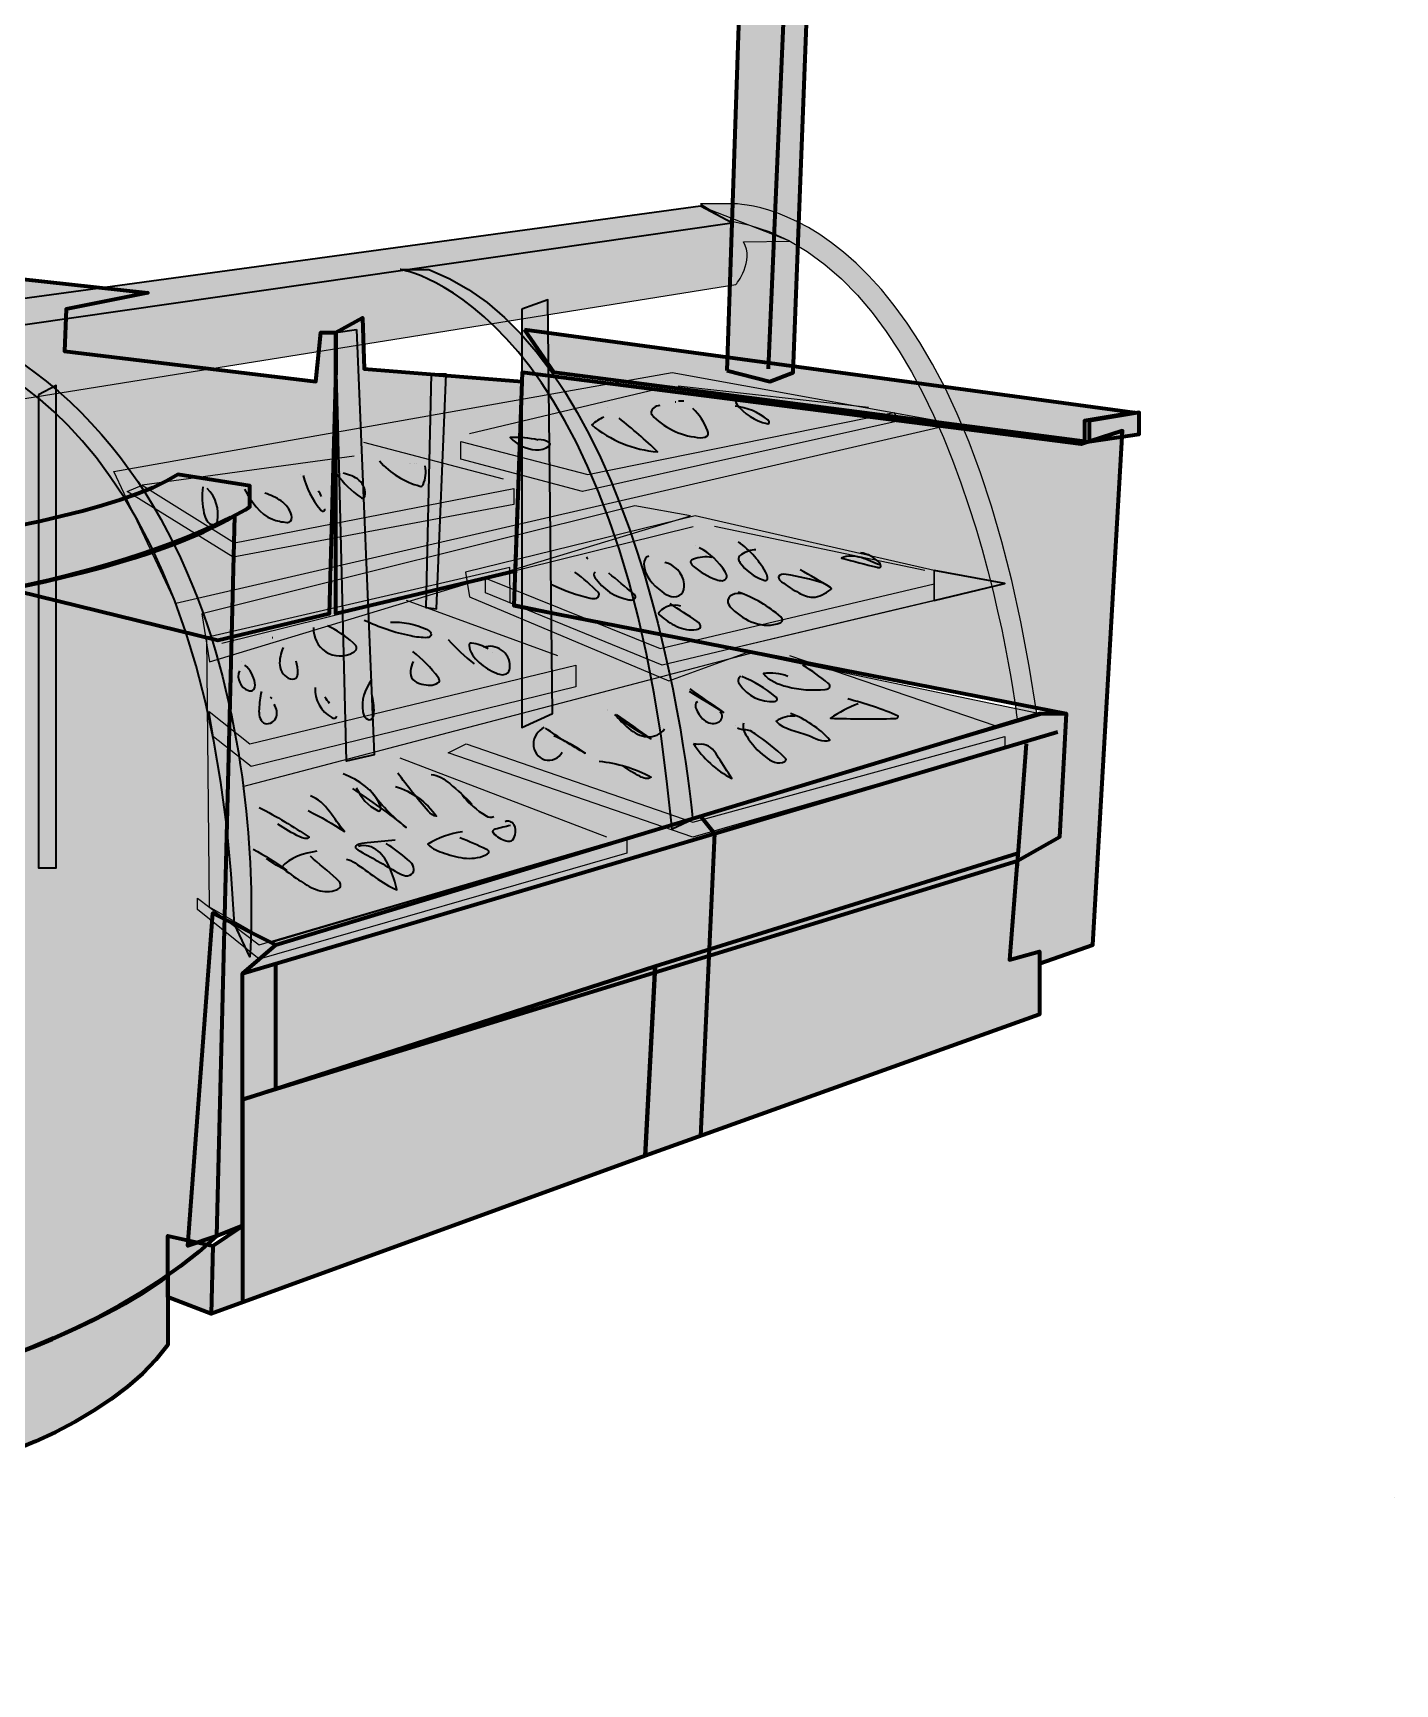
# Model space of a CAD drawing. Header units: millimetres. Extents: x 31 to 302, y -210 to -12.
# Drawn here: x 197.6 to 301.5, y -210 to -83.9 of the extents above; entities that cross this region are included whole.
import ezdxf

# ---------------------------------------------------------------- set-up
doc = ezdxf.new("R2010")
doc.units = ezdxf.units.MM
doc.header["$MEASUREMENT"] = 0
for name, color, linetype in [('Donuts', 7, 'Continuous'), ('Door', 7, 'Continuous'), ('Last Bracket', 7, 'Continuous'), ('Lastr layer', 7, 'Continuous'), ('Layer 2', 7, 'Continuous'), ('Layer 34', 7, 'Continuous'), ('Stand', 7, 'Continuous'), ('Stand 2', 7, 'Continuous'), ('Table', 7, 'Continuous'), ('Wall', 7, 'Continuous')]:
    doc.layers.add(name, color=color, linetype=linetype)

# ---------------------------------------------------------------- blocks, each defined once
blk = doc.blocks.new('block 3')
at = {"layer": 'Donuts', "true_color": 0x8a5d3b}
h = blk.add_hatch(color=37, dxfattribs=at)
h.dxf.hatch_style = 2
h.paths.add_polyline_path([(266.37, -127.25), (271.75, -125.95), (266.37, -124.96)])
at = {"layer": 'Donuts', "color": 59, "lineweight": 35, "true_color": 0x594a41}
blk.add_lwpolyline([(266.37, -127.25), (271.75, -125.95), (266.37, -124.96)], dxfattribs=at)
blk = doc.blocks.new('block 4')
at = {"layer": 'Donuts', "true_color": 0x8a5d3b}
h = blk.add_hatch(color=37, dxfattribs=at)
h.dxf.hatch_style = 2
h.paths.add_polyline_path([(234.88, -105), (234.88, -136.95), (237.22, -135.89), (236.87, -104.29)])
h = blk.add_hatch(color=37, dxfattribs=at)
h.dxf.hatch_style = 2
h.paths.add_polyline_path([(222.27, -106.55), (223.6, -139.05), (221.5, -139.53), (220.68, -106.78)])
h = blk.add_hatch(color=37, dxfattribs=at)
h.dxf.hatch_style = 2
h.paths.add_polyline_path([(197.99, -111.55), (197.99, -147.66), (199.33, -147.66), (199.33, -110.84)])
h = blk.add_hatch(color=37, dxfattribs=at)
h.dxf.hatch_style = 2
h.paths.add_polyline_path([(227.96, -109.97), (227.56, -127.8), (228.36, -127.88), (229.11, -109.97)])
at = {"layer": 'Donuts', "color": 250, "lineweight": 35, "true_color": 0x231f20}
for points in [[(234.88, -105), (234.88, -136.95), (237.22, -135.89), (236.87, -104.29), (234.88, -105)], [(222.27, -106.55), (223.6, -139.05), (221.5, -139.53), (220.68, -106.78), (222.27, -106.55)], [(197.99, -111.55), (197.99, -147.66), (199.33, -147.66), (199.33, -110.84), (197.99, -111.55)], [(227.96, -109.97), (227.56, -127.8), (228.36, -127.88), (229.11, -109.97), (227.96, -109.97)]]:
    blk.add_lwpolyline(points, dxfattribs=at)
blk = doc.blocks.new('block 5')
at = {"layer": 'Donuts', "true_color": 0x8a5d3b}
h = blk.add_hatch(color=37, dxfattribs=at)
h.dxf.hatch_style = 2
h.paths.add_polyline_path([(267.96, -113.75), (208.47, -127.49), (203.73, -117.41), (246.35, -109.85)])
h = blk.add_hatch(color=37, dxfattribs=at)
h.dxf.hatch_style = 2
h.paths.add_polyline_path([(247.77, -120.78), (243.52, -120.02), (210.46, -128.27), (211.04, -131.95)])
h = blk.add_hatch(color=37, dxfattribs=at)
h.dxf.hatch_style = 2
h.paths.add_polyline_path([(252.27, -131.16), (251.17, -130.85), (266.37, -127.25), (266.37, -124.96), (248.12, -120.78), (230.59, -125.1), (230.88, -126.97), (246.1, -133.4)])
at = {"layer": 'Donuts', "color": 59, "lineweight": 25, "true_color": 0x594a41}
for points in [[(267.96, -113.75), (208.47, -127.49), (203.73, -117.41), (246.35, -109.85), (267.96, -113.75)], [(247.77, -120.78), (243.52, -120.02), (210.46, -128.27), (211.04, -131.95), (247.77, -120.78)], [(252.27, -131.16), (251.17, -130.85), (266.37, -127.25), (266.37, -124.96), (248.12, -120.78), (230.59, -125.1), (230.88, -126.97), (246.1, -133.4), (252.27, -131.16)], [(251.17, -130.85), (251.17, -130.85)]]:
    blk.add_lwpolyline(points, dxfattribs=at)
blk = doc.blocks.new('block 6')
at = {"layer": 'Donuts', "true_color": 0x8a5d3b}
h = blk.add_hatch(color=37, dxfattribs=at)
h.dxf.hatch_style = 2
h.paths.add_polyline_path([(211.02, -150.66), (215.76, -153.37), (274.68, -135.96), (234, -127.45), (233.98, -124.74), (210.81, -130.09)])
at = {"layer": 'Donuts', "color": 59, "lineweight": 25, "true_color": 0x594a41}
blk.add_lwpolyline([(211.02, -150.66), (215.76, -153.37), (274.68, -135.96), (234, -127.45), (233.98, -124.74), (210.81, -130.09), (211.02, -150.66)], dxfattribs=at)
at = {"layer": 'Donuts', "color": 59, "lineweight": 35, "true_color": 0x594a41}
blk.add_lwpolyline([(301.54, -195.75), (301.54, -195.75)], dxfattribs=at)
blk = doc.blocks.new('block 7')
at = {"layer": 'Donuts', "color": 59, "lineweight": 35, "true_color": 0x594a41}
for points in [[(241.4, -112.53), (241.4, -112.53)], [(226.32, -116.8), (226.32, -116.8)], [(226.38, -116.8), (226.38, -116.8)], [(226.69, -116.8), (226.69, -116.8)], [(226.87, -116.8), (226.87, -116.8)], [(217.96, -117.66), (217.96, -117.66)], [(221.01, -117.41), (221.01, -117.41)], [(221.01, -117.47), (221.01, -117.47)], [(210.51, -118.57), (210.51, -118.57)], [(248.12, -123.03), (248.12, -123.03)], [(238.59, -125.05), (238.59, -125.05)], [(237.56, -126.21), (237.56, -126.21)], [(215.02, -130.05), (215.02, -130.05)], [(213.5, -131.95), (213.5, -131.95)], [(232.61, -131.21), (232.61, -131.21)], [(241.4, -135.61), (241.4, -135.61)], [(241.4, -135.61), (241.4, -135.61)], [(241.46, -135.67), (241.46, -135.67)], [(251.17, -136.83), (251.17, -136.83)], [(213.5, -145.74), (213.5, -145.74)]]:
    blk.add_lwpolyline(points, dxfattribs=at)
for points in [[(246.65, -112.1), (246.63, -112.1), (246.61, -112.1), (246.59, -112.1)], [(247.26, -112.03), (247.12, -112.03), (246.98, -112.03), (246.84, -112.03)], [(219.6, -119.31), (219.52, -119.16), (219.44, -119.02), (219.36, -118.88)], [(239.94, -124.07), (239.9, -124.03), (239.85, -123.99), (239.81, -123.95)], [(215.88, -130.11), (215.86, -130.11), (215.84, -130.11), (215.82, -130.11)], [(229.27, -130.22), (229.86, -130.91), (230.52, -131.54), (231.25, -132.09)], [(215.82, -134.75), (215.78, -134.71), (215.74, -134.67), (215.7, -134.63)], [(220.21, -135.12), (220.09, -134.96), (219.97, -134.8), (219.85, -134.63)]]:
    blk.add_open_spline(points, degree=3, dxfattribs=at)
for points, knots in [([(251.28, -111.8), (251.12, -111.88), (251.19, -112.11), (251.29, -112.25), (251.84, -113.01), (252.69, -113.55), (253.6, -113.74), (253.65, -113.75), (253.71, -113.76), (253.74, -113.73), (253.83, -113.67), (253.75, -113.53), (253.67, -113.46), (252.96, -112.88), (252.08, -112.51), (251.17, -112.4)], [0, 0, 0, 0, 1, 1, 1, 2, 2, 2, 3, 3, 3, 4, 4, 4, 5, 5, 5, 5]), ([(241.15, -113.25), (240.81, -113.4), (240.5, -113.59), (240.22, -113.84), (241.63, -115.03), (243.42, -115.76), (245.25, -115.9), (244.33, -114.98), (243.32, -114.15), (242.31, -113.33)], [0, 0, 0, 0, 1, 1, 1, 2, 2, 2, 3, 3, 3, 3]), ([(245.41, -112.35), (245.25, -112.39), (245.09, -112.44), (244.96, -112.54), (244.83, -112.63), (244.74, -112.8), (244.77, -112.96), (244.8, -113.07), (244.88, -113.16), (244.96, -113.24), (245.91, -114.16), (247.2, -114.74), (248.53, -114.82), (248.75, -114.83), (249.04, -114.79), (249.1, -114.57), (249.12, -114.47), (249.09, -114.37), (249.06, -114.28), (248.83, -113.64), (248.43, -113.06), (247.93, -112.59)], [0, 0, 0, 0, 1, 1, 1, 2, 2, 2, 3, 3, 3, 4, 4, 4, 5, 5, 5, 6, 6, 6, 7, 7, 7, 7]), ([(236.14, -115), (235.44, -114.84), (234.72, -114.77), (234, -114.8), (234.49, -115.35), (235.2, -115.7), (235.94, -115.74), (236.31, -115.77), (236.71, -115.7), (236.97, -115.44), (237.02, -115.4), (237.06, -115.34), (237.04, -115.28), (237.03, -115.24), (236.99, -115.21), (236.95, -115.19), (236.71, -115.04), (236.43, -114.96), (236.15, -114.97)], [0, 0, 0, 0, 1, 1, 1, 2, 2, 2, 3, 3, 3, 4, 4, 4, 5, 5, 5, 6, 6, 6, 6]), ([(224.02, -116.6), (224.82, -117.53), (225.92, -118.21), (227.11, -118.52), (227.16, -118.54), (227.21, -118.55), (227.25, -118.53), (227.29, -118.51), (227.32, -118.46), (227.34, -118.42), (227.55, -117.97), (227.61, -117.46), (227.51, -116.98)], [0, 0, 0, 0, 1, 1, 1, 2, 2, 2, 3, 3, 3, 4, 4, 4, 4]), ([(218.2, -117.72), (218.44, -118.66), (218.89, -119.54), (219.49, -120.29), (219.55, -120.36), (219.63, -120.44), (219.72, -120.44), (219.82, -120.44), (219.9, -120.3), (219.81, -120.25)], [0, 0, 0, 0, 1, 1, 1, 2, 2, 2, 3, 3, 3, 3]), ([(220.77, -117.6), (221.26, -118.29), (221.88, -118.89), (222.58, -119.37), (222.65, -119.42), (222.74, -119.46), (222.82, -119.42), (222.87, -119.39), (222.89, -119.34), (222.9, -119.28), (223.01, -118.85), (222.8, -118.38), (222.47, -118.08), (222.13, -117.78), (221.69, -117.63), (221.25, -117.54)], [0, 0, 0, 0, 1, 1, 1, 2, 2, 2, 3, 3, 3, 4, 4, 4, 5, 5, 5, 5]), ([(210.52, -118.57), (210.44, -119.24), (210.48, -119.93), (210.62, -120.59), (210.7, -120.97), (210.9, -121.42), (211.29, -121.46), (211.4, -121.47), (211.51, -121.45), (211.58, -121.36), (211.62, -121.31), (211.64, -121.24), (211.65, -121.18), (211.81, -120.29), (211.51, -119.33), (210.87, -118.7)], [0, 0, 0, 0, 1, 1, 1, 2, 2, 2, 3, 3, 3, 4, 4, 4, 5, 5, 5, 5]), ([(213.71, -118.75), (214.24, -119.67), (214.85, -120.66), (215.84, -121.05), (216.19, -121.19), (216.57, -121.25), (216.94, -121.29), (217, -121.29), (217.06, -121.3), (217.11, -121.28), (217.32, -121.22), (217.35, -120.94), (217.3, -120.74), (217.19, -120.29), (216.88, -119.92), (216.51, -119.65), (216.14, -119.38), (215.7, -119.21), (215.27, -119.06)], [0, 0, 0, 0, 1, 1, 1, 2, 2, 2, 3, 3, 3, 4, 4, 4, 5, 5, 5, 6, 6, 6, 6]), ([(249.4, -123.96), (248.93, -123.89), (248.44, -123.94), (247.98, -124.09), (247.91, -124.12), (247.84, -124.15), (247.8, -124.22), (247.71, -124.35), (247.84, -124.52), (247.96, -124.63), (248.48, -125.08), (249.09, -125.43), (249.73, -125.66), (249.88, -125.71), (250.03, -125.75), (250.19, -125.74), (250.34, -125.72), (250.49, -125.62), (250.53, -125.47), (250.56, -125.33), (250.49, -125.18), (250.41, -125.06), (249.93, -124.28), (249.23, -123.64), (248.42, -123.22)], [0, 0, 0, 0, 1, 1, 1, 2, 2, 2, 3, 3, 3, 4, 4, 4, 5, 5, 5, 6, 6, 6, 7, 7, 7, 8, 8, 8, 8]), ([(252.76, -123.39), (252.37, -123.39), (251.99, -123.51), (251.66, -123.73), (251.55, -123.81), (251.43, -123.91), (251.42, -124.05), (251.42, -124.16), (251.48, -124.26), (251.54, -124.34), (251.97, -124.96), (252.59, -125.43), (253.3, -125.68), (253.38, -125.71), (253.48, -125.74), (253.56, -125.69), (253.7, -125.61), (253.65, -125.4), (253.58, -125.26), (253.08, -124.27), (252.33, -123.42), (251.41, -122.79)], [0, 0, 0, 0, 1, 1, 1, 2, 2, 2, 3, 3, 3, 4, 4, 4, 5, 5, 5, 6, 6, 6, 7, 7, 7, 7]), ([(244.58, -123.87), (244.32, -123.91), (244.21, -124.22), (244.21, -124.47), (244.21, -125.33), (244.87, -126.06), (245.57, -126.57), (245.79, -126.73), (246.02, -126.88), (246.28, -126.94), (246.55, -127), (246.85, -126.96), (247.05, -126.78), (247.26, -126.58), (247.31, -126.26), (247.28, -125.97), (247.19, -125.19), (246.56, -124.5), (245.79, -124.35)], [0, 0, 0, 0, 1, 1, 1, 2, 2, 2, 3, 3, 3, 4, 4, 4, 5, 5, 5, 6, 6, 6, 6]), ([(262.21, -124.54), (261.73, -124.37), (261.27, -124.13), (260.79, -123.98), (260.3, -123.84), (259.75, -123.79), (259.29, -124.01), (260.2, -124.25), (261.1, -124.49), (262, -124.72), (262.08, -124.75), (262.18, -124.76), (262.25, -124.7), (262.34, -124.61), (262.26, -124.46), (262.18, -124.37), (261.8, -123.96), (261.29, -123.69), (260.75, -123.61)], [0, 0, 0, 0, 1, 1, 1, 2, 2, 2, 3, 3, 3, 4, 4, 4, 5, 5, 5, 6, 6, 6, 6]), ([(237.22, -126.05), (237.22, -126.05), (237.22, -126.05), (237.22, -126.05), (238.13, -126.5), (239.1, -126.84), (240.09, -127.07), (240.26, -127.11), (240.44, -127.14), (240.6, -127.07), (240.76, -127), (240.85, -126.77), (240.73, -126.64), (240.17, -126.08), (239.57, -125.57), (238.94, -125.09)], [0, 0, 0, 0, 1, 1, 1, 2, 2, 2, 3, 3, 3, 4, 4, 4, 5, 5, 5, 5]), ([(240.48, -125.1), (240.34, -125.15), (240.39, -125.37), (240.47, -125.49), (241.05, -126.38), (242.01, -127.02), (243.06, -127.2), (243.17, -127.22), (243.29, -127.23), (243.4, -127.19), (243.5, -127.15), (243.59, -127.04), (243.56, -126.93), (243.54, -126.85), (243.48, -126.8), (243.42, -126.75), (242.79, -126.22), (242.16, -125.69), (241.53, -125.16)], [0, 0, 0, 0, 1, 1, 1, 2, 2, 2, 3, 3, 3, 4, 4, 4, 5, 5, 5, 6, 6, 6, 6]), ([(257.9, -125.93), (256.97, -125.65), (256.02, -125.42), (255.06, -125.26), (254.84, -125.22), (254.53, -125.25), (254.49, -125.47), (254.47, -125.61), (254.6, -125.73), (254.72, -125.82), (255.13, -126.14), (255.58, -126.43), (256.04, -126.67), (256.37, -126.85), (256.72, -127.01), (257.09, -127), (257.6, -127), (258.05, -126.71), (258.47, -126.42), (258.49, -126.41), (258.52, -126.39), (258.52, -126.36), (258.54, -126.32), (258.49, -126.28), (258.45, -126.26), (257.68, -125.8), (256.91, -125.35), (256.13, -124.9)], [0, 0, 0, 0, 1, 1, 1, 2, 2, 2, 3, 3, 3, 4, 4, 4, 5, 5, 5, 6, 6, 6, 7, 7, 7, 8, 8, 8, 9, 9, 9, 9]), ([(251.72, -126.75), (251.47, -126.71), (251.21, -126.7), (250.98, -126.81), (250.75, -126.91), (250.57, -127.15), (250.61, -127.4), (250.64, -127.6), (250.79, -127.76), (250.94, -127.9), (251.44, -128.35), (252, -128.74), (252.64, -128.97), (253.27, -129.19), (253.99, -129.21), (254.61, -128.95), (254.68, -128.92), (254.76, -128.87), (254.79, -128.79), (254.82, -128.69), (254.73, -128.59), (254.65, -128.51), (253.71, -127.67), (252.6, -127.02), (251.4, -126.62)], [0, 0, 0, 0, 1, 1, 1, 2, 2, 2, 3, 3, 3, 4, 4, 4, 5, 5, 5, 6, 6, 6, 7, 7, 7, 8, 8, 8, 8]), ([(247.03, -127.68), (246.46, -127.51), (245.8, -127.68), (245.39, -128.11), (245.35, -128.14), (245.32, -128.18), (245.32, -128.23), (245.31, -128.29), (245.37, -128.34), (245.42, -128.38), (245.83, -128.7), (246.24, -129.02), (246.71, -129.23), (247.18, -129.45), (247.71, -129.57), (248.22, -129.47), (248.34, -129.45), (248.47, -129.41), (248.52, -129.3), (248.59, -129.13), (248.41, -128.96), (248.26, -128.85), (247.58, -128.4), (246.9, -127.95), (246.22, -127.49)], [0, 0, 0, 0, 1, 1, 1, 2, 2, 2, 3, 3, 3, 4, 4, 4, 5, 5, 5, 6, 6, 6, 7, 7, 7, 8, 8, 8, 8]), ([(218.98, -129.32), (218.94, -130.04), (219.31, -130.78), (219.92, -131.17), (220.53, -131.56), (221.36, -131.58), (221.99, -131.23), (222.11, -131.16), (222.24, -131.07), (222.27, -130.93), (222.3, -130.76), (222.15, -130.6), (222.02, -130.49), (221.42, -129.96), (220.76, -129.52), (220.04, -129.18)], [0, 0, 0, 0, 1, 1, 1, 2, 2, 2, 3, 3, 3, 4, 4, 4, 5, 5, 5, 5]), ([(224.85, -128.9), (225.79, -128.87), (226.74, -129.06), (227.6, -129.45), (227.71, -129.5), (227.83, -129.56), (227.9, -129.67), (227.97, -129.77), (227.98, -129.93), (227.89, -130.01), (227.83, -130.07), (227.74, -130.08), (227.66, -130.09), (227.24, -130.11), (226.83, -130.05), (226.42, -129.96), (225.18, -129.72), (223.98, -129.31), (222.84, -128.77)], [0, 0, 0, 0, 1, 1, 1, 2, 2, 2, 3, 3, 3, 4, 4, 4, 5, 5, 5, 6, 6, 6, 6]), ([(216.66, -130.85), (216.49, -131.28), (216.35, -131.74), (216.41, -132.2), (216.47, -132.67), (216.77, -133.12), (217.22, -133.23), (217.41, -133.28), (217.64, -133.24), (217.73, -133.07), (217.77, -133), (217.78, -132.91), (217.78, -132.83), (217.79, -132.51), (217.75, -132.19), (217.65, -131.88)], [0, 0, 0, 0, 1, 1, 1, 2, 2, 2, 3, 3, 3, 4, 4, 4, 5, 5, 5, 5]), ([(232.31, -130.95), (231.93, -130.71), (231.49, -130.56), (231.04, -130.51), (230.99, -130.5), (230.94, -130.5), (230.91, -130.53), (230.86, -130.56), (230.86, -130.63), (230.87, -130.69), (230.91, -131.2), (231.25, -131.65), (231.63, -131.99), (232.02, -132.34), (232.46, -132.62), (232.95, -132.81), (233.23, -132.93), (233.59, -132.99), (233.81, -132.78), (233.94, -132.65), (233.98, -132.46), (233.98, -132.28), (233.98, -131.79), (233.73, -131.32), (233.34, -131.04), (232.94, -130.75), (232.41, -130.68), (231.95, -130.83)], [0, 0, 0, 0, 1, 1, 1, 2, 2, 2, 3, 3, 3, 4, 4, 4, 5, 5, 5, 6, 6, 6, 7, 7, 7, 8, 8, 8, 9, 9, 9, 9]), ([(213.33, -132.62), (213.06, -133.19), (213.41, -133.95), (214.01, -134.13), (214.12, -134.16), (214.23, -134.18), (214.33, -134.13), (214.53, -134.03), (214.55, -133.76), (214.51, -133.55), (214.42, -133.03), (214.15, -132.53), (213.75, -132.18)], [0, 0, 0, 0, 1, 1, 1, 2, 2, 2, 3, 3, 3, 4, 4, 4, 4]), ([(226.58, -131.92), (226.41, -132.37), (226.25, -132.92), (226.56, -133.29), (226.73, -133.49), (227, -133.58), (227.26, -133.64), (227.67, -133.74), (228.13, -133.79), (228.47, -133.55), (228.52, -133.52), (228.57, -133.48), (228.59, -133.42), (228.62, -133.33), (228.56, -133.22), (228.5, -133.14), (227.95, -132.39), (227.3, -131.72), (226.56, -131.16)], [0, 0, 0, 0, 1, 1, 1, 2, 2, 2, 3, 3, 3, 4, 4, 4, 5, 5, 5, 6, 6, 6, 6]), ([(255.2, -133.05), (254.61, -132.81), (253.96, -132.74), (253.33, -132.84), (253.76, -133.39), (254.46, -133.66), (255.13, -133.83), (256.08, -134.07), (257.07, -134.14), (258.04, -134.05), (258.2, -134.04), (258.41, -133.97), (258.41, -133.81), (258.41, -133.71), (258.33, -133.64), (258.26, -133.58), (257.66, -133.07), (257.02, -132.61), (256.35, -132.2)], [0, 0, 0, 0, 1, 1, 1, 2, 2, 2, 3, 3, 3, 4, 4, 4, 5, 5, 5, 6, 6, 6, 6]), ([(223.37, -133.4), (222.86, -134.04), (222.63, -134.91), (222.75, -135.72), (222.77, -135.91), (222.83, -136.12), (222.97, -136.25), (223.11, -136.38), (223.36, -136.41), (223.48, -136.26), (223.55, -136.18), (223.56, -136.09), (223.58, -135.99), (223.63, -135.52), (223.59, -135.03), (223.45, -134.57)], [0, 0, 0, 0, 1, 1, 1, 2, 2, 2, 3, 3, 3, 4, 4, 4, 5, 5, 5, 5]), ([(251.61, -133.06), (251.49, -133.07), (251.4, -133.21), (251.4, -133.33), (251.4, -133.46), (251.46, -133.57), (251.53, -133.68), (252.09, -134.54), (253.14, -135.05), (254.17, -134.97), (254.24, -134.96), (254.32, -134.95), (254.36, -134.88), (254.43, -134.78), (254.33, -134.65), (254.23, -134.58), (253.47, -133.94), (252.6, -133.43), (251.68, -133.06)], [0, 0, 0, 0, 1, 1, 1, 2, 2, 2, 3, 3, 3, 4, 4, 4, 5, 5, 5, 6, 6, 6, 6]), ([(215, -134.2), (214.91, -134.64), (214.85, -135.1), (214.82, -135.55), (214.8, -135.93), (214.84, -136.39), (215.17, -136.59), (215.48, -136.78), (215.93, -136.59), (216.1, -136.25), (216.26, -135.92), (216.18, -135.51), (215.99, -135.19)], [0, 0, 0, 0, 1, 1, 1, 2, 2, 2, 3, 3, 3, 4, 4, 4, 4]), ([(219.11, -133.9), (219.04, -134.82), (219.56, -135.75), (220.38, -136.18), (220.45, -136.22), (220.53, -136.25), (220.61, -136.24), (220.69, -136.23), (220.76, -136.16), (220.75, -136.08)], [0, 0, 0, 0, 1, 1, 1, 2, 2, 2, 3, 3, 3, 3]), ([(247.7, -134), (248.56, -134.6), (249.43, -135.21), (250.29, -135.81), (249.42, -135.27), (248.56, -134.74), (247.69, -134.2)], [0, 0, 0, 0, 1, 1, 1, 2, 2, 2, 2]), ([(260.56, -135.14), (259.81, -135.43), (259.1, -135.81), (258.44, -136.25), (260.07, -136.29), (261.7, -136.3), (263.34, -136.27), (263.46, -136.27), (263.63, -136.22), (263.62, -136.1), (262.4, -135.51), (261.08, -135.14), (259.78, -134.77)], [0, 0, 0, 0, 1, 1, 1, 2, 2, 2, 3, 3, 3, 4, 4, 4, 4]), ([(241.97, -135.95), (242.33, -136.32), (242.66, -136.71), (243.06, -137.03), (243.46, -137.36), (243.93, -137.62), (244.45, -137.66), (244.96, -137.7), (245.51, -137.49), (245.78, -137.05)], [0, 0, 0, 0, 1, 1, 1, 2, 2, 2, 3, 3, 3, 3]), ([(242.08, -135.96), (242.97, -136.58), (243.85, -137.2), (244.74, -137.81), (243.88, -137.33), (243.05, -136.8), (242.26, -136.22)], [0, 0, 0, 0, 1, 1, 1, 2, 2, 2, 2]), ([(248.29, -134.99), (248.07, -135.05), (248.11, -135.38), (248.22, -135.59), (248.38, -135.92), (248.59, -136.25), (248.9, -136.46), (249.21, -136.67), (249.64, -136.72), (249.95, -136.51), (250.19, -136.35), (250.28, -135.91), (250.01, -135.78)], [0, 0, 0, 0, 1, 1, 1, 2, 2, 2, 3, 3, 3, 4, 4, 4, 4]), ([(255.75, -136.09), (255.24, -136.04), (254.71, -136.18), (254.3, -136.48), (254.9, -137.13), (255.89, -137.21), (256.72, -137.54), (257.27, -137.76), (257.85, -138.11), (258.41, -137.91), (257.59, -137), (256.54, -136.3), (255.39, -135.89)], [0, 0, 0, 0, 1, 1, 1, 2, 2, 2, 3, 3, 3, 4, 4, 4, 4]), ([(236.59, -136.95), (236.11, -137.18), (235.78, -137.68), (235.77, -138.21), (235.77, -138.74), (236.13, -139.26), (236.63, -139.41), (237.14, -139.56), (237.75, -139.31), (237.96, -138.83)], [0, 0, 0, 0, 1, 1, 1, 2, 2, 2, 3, 3, 3, 3]), ([(237.34, -137.56), (238.17, -137.94), (238.97, -138.4), (239.73, -138.92), (238.68, -138.35), (237.67, -137.71), (236.7, -137.01)], [0, 0, 0, 0, 1, 1, 1, 2, 2, 2, 2]), ([(251.82, -136.63), (251.7, -136.96), (251.86, -137.32), (252.05, -137.62), (252.42, -138.21), (252.9, -138.75), (253.45, -139.18), (253.88, -139.53), (254.48, -139.82), (254.96, -139.54), (255, -139.52), (255.03, -139.5), (255.05, -139.45), (255.07, -139.39), (255.02, -139.32), (254.97, -139.27), (254.29, -138.56), (253.49, -137.99), (252.69, -137.43), (252.54, -137.32), (252.39, -137.21), (252.21, -137.17), (251.93, -137.09), (251.59, -137.18), (251.36, -137)], [0, 0, 0, 0, 1, 1, 1, 2, 2, 2, 3, 3, 3, 4, 4, 4, 5, 5, 5, 6, 6, 6, 7, 7, 7, 8, 8, 8, 8]), ([(247.99, -138.17), (248.71, -139.31), (249.73, -140.24), (250.92, -140.85), (250.59, -140.32), (250.25, -139.79), (249.91, -139.26), (249.63, -138.81), (249.29, -138.33), (248.77, -138.25), (248.51, -138.21), (248.24, -138.28), (248, -138.2)], [0, 0, 0, 0, 1, 1, 1, 2, 2, 2, 3, 3, 3, 4, 4, 4, 4]), ([(240.79, -139.53), (242.17, -139.66), (243.53, -140.08), (244.75, -140.74), (244.53, -140.96), (244.16, -140.83), (243.89, -140.68), (243.45, -140.45), (243.03, -140.18), (242.62, -139.89)], [0, 0, 0, 0, 1, 1, 1, 2, 2, 2, 3, 3, 3, 3]), ([(222.25, -141.55), (222.56, -142.3), (223.15, -142.93), (223.87, -143.3), (223.91, -143.32), (223.94, -143.33), (223.98, -143.33), (224.14, -143.33), (224.15, -143.1), (224.09, -142.95), (223.63, -141.75), (222.45, -140.97), (221.25, -140.49)], [0, 0, 0, 0, 1, 1, 1, 2, 2, 2, 3, 3, 3, 4, 4, 4, 4]), ([(225.24, -141.46), (226.5, -141.84), (227.62, -142.65), (228.36, -143.73), (228.11, -143.72), (227.91, -143.52), (227.74, -143.33), (226.92, -142.4), (226.14, -141.43), (225.41, -140.43)], [0, 0, 0, 0, 1, 1, 1, 2, 2, 2, 3, 3, 3, 3]), ([(227.97, -140.55), (228.5, -140.58), (228.97, -140.91), (229.38, -141.24), (229.98, -141.73), (230.55, -142.26), (231.08, -142.81), (230.93, -142.79), (230.8, -142.7), (230.72, -142.57)], [0, 0, 0, 0, 1, 1, 1, 2, 2, 2, 3, 3, 3, 3]), ([(218.57, -143.3), (219.52, -143.78), (220.45, -144.32), (221.35, -144.9), (220.92, -144.43), (220.6, -143.87), (220.21, -143.37), (219.82, -142.86), (219.34, -142.39), (218.74, -142.18)], [0, 0, 0, 0, 1, 1, 1, 2, 2, 2, 3, 3, 3, 3]), ([(221.95, -141.61), (223.36, -142.55), (224.73, -143.54), (226.06, -144.58), (225, -143.77), (224.06, -142.79), (223.28, -141.71)], [0, 0, 0, 0, 1, 1, 1, 2, 2, 2, 2]), ([(230.32, -142.1), (230.82, -142.74), (231.45, -143.28), (232.15, -143.69), (232.33, -143.8), (232.58, -143.89), (232.74, -143.74)], [0, 0, 0, 0, 1, 1, 1, 2, 2, 2, 2]), ([(214.84, -143.05), (216.16, -143.75), (217.43, -144.51), (218.66, -145.34), (218.47, -145.52), (218.16, -145.42), (217.93, -145.3), (217.35, -145.01), (216.79, -144.69), (216.26, -144.33)], [0, 0, 0, 0, 1, 1, 1, 2, 2, 2, 3, 3, 3, 3]), ([(230.35, -144.93), (229.41, -145.05), (228.51, -145.37), (227.71, -145.87), (228.05, -146.24), (228.54, -146.41), (229.02, -146.57), (229.55, -146.74), (230.1, -146.9), (230.65, -146.94), (231.21, -146.98), (231.79, -146.89), (232.26, -146.59), (232.31, -146.56), (232.36, -146.52), (232.37, -146.47), (232.39, -146.37), (232.28, -146.3), (232.19, -146.26), (231.53, -145.95), (230.85, -145.66), (230.16, -145.38)], [0, 0, 0, 0, 1, 1, 1, 2, 2, 2, 3, 3, 3, 4, 4, 4, 5, 5, 5, 6, 6, 6, 7, 7, 7, 7]), ([(234.01, -144.43), (233.63, -144.53), (233.24, -144.62), (232.86, -144.72), (232.76, -144.74), (232.63, -144.8), (232.65, -144.91), (232.65, -144.95), (232.68, -144.98), (232.71, -145.01), (232.97, -145.3), (233.31, -145.51), (233.68, -145.61), (233.82, -145.64), (233.96, -145.66), (234.09, -145.61), (234.26, -145.53), (234.34, -145.32), (234.37, -145.14), (234.43, -144.88), (234.43, -144.6), (234.29, -144.38), (234.16, -144.15), (233.85, -144.02), (233.62, -144.15)], [0, 0, 0, 0, 1, 1, 1, 2, 2, 2, 3, 3, 3, 4, 4, 4, 5, 5, 5, 6, 6, 6, 7, 7, 7, 8, 8, 8, 8]), ([(214.38, -146.25), (215.26, -146.73), (216.11, -147.26), (216.93, -147.85), (216.38, -147.63), (215.86, -147.33), (215.4, -146.96)], [0, 0, 0, 0, 1, 1, 1, 2, 2, 2, 2]), ([(221.5, -147), (221.74, -147.05), (221.95, -147.17), (222.15, -147.3), (223.21, -147.99), (224.17, -148.87), (225.33, -149.35), (225.22, -148.77), (225.04, -148.2), (224.8, -147.66), (224.58, -147.18), (224.31, -146.71), (223.89, -146.38), (223.48, -146.04), (222.91, -145.87), (222.41, -146.04)], [0, 0, 0, 0, 1, 1, 1, 2, 2, 2, 3, 3, 3, 4, 4, 4, 5, 5, 5, 5]), ([(225.22, -145.57), (224.51, -145.63), (223.8, -145.69), (223.09, -145.76), (222.82, -145.78), (222.53, -145.81), (222.29, -145.95), (222.25, -145.98), (222.21, -146.01), (222.19, -146.06), (222.16, -146.16), (222.27, -146.25), (222.36, -146.3), (223.38, -146.87), (224.39, -147.45), (225.4, -148.02), (225.59, -148.13), (225.78, -148.24), (226, -148.27), (226.21, -148.3), (226.46, -148.23), (226.57, -148.05), (226.68, -147.88), (226.66, -147.65), (226.56, -147.47), (226.47, -147.29), (226.31, -147.16), (226.16, -147.03), (225.64, -146.59), (225.1, -146.19), (224.54, -145.81)], [0, 0, 0, 0, 1, 1, 1, 2, 2, 2, 3, 3, 3, 4, 4, 4, 5, 5, 5, 6, 6, 6, 7, 7, 7, 8, 8, 8, 9, 9, 9, 10, 10, 10, 10]), ([(219.24, -146.39), (218.25, -146.57), (217.18, -146.85), (216.54, -147.64), (217.02, -148.02), (217.52, -148.37), (218.02, -148.7), (218.43, -148.97), (218.85, -149.23), (219.31, -149.37), (219.78, -149.51), (220.29, -149.54), (220.74, -149.35), (220.86, -149.29), (220.99, -149.21), (221.03, -149.09), (221.11, -148.87), (220.91, -148.66), (220.74, -148.51), (220.08, -147.93), (219.41, -147.36), (218.74, -146.79)], [0, 0, 0, 0, 1, 1, 1, 2, 2, 2, 3, 3, 3, 4, 4, 4, 5, 5, 5, 6, 6, 6, 7, 7, 7, 7])]:
    blk.add_open_spline(points, degree=3, knots=knots, dxfattribs=at)
blk = doc.blocks.new('block 8')
at = {"layer": 'Donuts', "color": 59, "lineweight": 25, "true_color": 0x594a41}
for points in [[(211.99, -130.51), (247.96, -121.6)], [(237.64, -131.49), (226.08, -127.25)], [(252.62, -131.23), (213.57, -141.49)]]:
    blk.add_lwpolyline(points, dxfattribs=at)
blk = doc.blocks.new('block 10')
at = {"layer": 'Stand 2', "true_color": 0x3b2314}
h = blk.add_hatch(color=19, dxfattribs=at)
h.dxf.hatch_style = 2
h.paths.add_polyline_path([(213.57, -175.01), (211.58, -175.81), (209.38, -176.53), (211.29, -151.13), (216.11, -153.54), (274.4, -135.89), (276.44, -135.89), (275.93, -145.33), (272.71, -147.16), (213.57, -165.37), (213.57, -175.01), (213.57, -180.86)])
h = blk.add_hatch(color=19, dxfattribs=at)
h.dxf.hatch_style = 2
h.paths.add_polyline_path([(248.52, -143.73), (249.59, -145.06), (248.52, -168.16)])
h = blk.add_hatch(color=19, dxfattribs=at)
h.dxf.hatch_style = 2
h.paths.add_polyline_path([(213.57, -165.37), (213.57, -155.73), (216.11, -153.54)])
at = {"layer": 'Stand 2', "color": 250, "lineweight": 70, "true_color": 0x231f20}
for points in [[(213.57, -175.01), (211.58, -175.81), (209.38, -176.53), (211.29, -151.13), (216.11, -153.54), (274.4, -135.89), (276.44, -135.89), (275.93, -145.33), (272.71, -147.16), (213.57, -165.37), (213.57, -175.01), (213.57, -180.86)], [(213.57, -155.73), (275.8, -137.29)], [(272.71, -147.7), (273.41, -138.2)], [(248.52, -143.73), (249.59, -145.06), (248.52, -168.16)], [(272.71, -147.16), (272.71, -147.16)], [(213.57, -165.37), (213.57, -155.73), (216.11, -153.54)], [(216.11, -164.55), (216.11, -154.98)], [(211.29, -176.53), (211.16, -181.74)]]:
    blk.add_lwpolyline(points, dxfattribs=at)
blk = doc.blocks.new('block 9')
at = {"layer": 'Stand 2', "true_color": 0x3b2314}
h = blk.add_hatch(color=19, dxfattribs=at)
h.dxf.hatch_style = 2
h.paths.add_polyline_path([(245.07, -155.19), (244.31, -169.67), (211.16, -181.74), (207.86, -180.47), (207.86, -175.77), (211.29, -176.53), (213.57, -175.01), (213.57, -165.37)])
at = {"layer": 'Stand 2', "color": 250, "lineweight": 106, "true_color": 0x231f20}
blk.add_lwpolyline([(245.07, -155.19), (244.31, -169.67), (211.16, -181.74), (207.86, -180.47), (207.86, -175.77), (211.29, -176.53), (213.57, -175.01), (213.57, -165.37), (245.07, -155.19)], dxfattribs=at)
at = {"layer": 'Stand 2'}
blk.add_blockref('block 10', (0, 0), dxfattribs=at)
blk = doc.blocks.new('block 35')
at = {"layer": 'Lastr layer', "true_color": 0x231f20}
h = blk.add_hatch(color=250, dxfattribs=at)
h.dxf.hatch_style = 2
edge = h.paths.add_edge_path()
edge.add_spline(control_points=[(225.59, -101.97), (225.59, -101.97), (242.68, -104.53), (246.35, -144.71), (246.35, -144.71), (247.93, -143.97), (247.93, -143.97), (247.93, -143.97), (244.88, -108.44), (227.78, -101.97), (227.78, -101.97), (225.59, -101.97), (225.59, -101.97)], knot_values=[0, 0, 0, 0, 1, 1, 1, 2, 2, 2, 3, 3, 3, 4, 4, 4, 4], degree=3, periodic=1)
at = {"layer": 'Lastr layer', "color": 19, "lineweight": 35, "true_color": 0x3b2314}
blk.add_open_spline([(225.59, -101.97), (225.59, -101.97), (242.68, -104.53), (246.35, -144.71), (246.35, -144.71), (247.93, -143.97), (247.93, -143.97), (247.93, -143.97), (244.88, -108.44), (227.78, -101.97), (227.78, -101.97), (225.59, -101.97), (225.59, -101.97)], degree=3, knots=[0, 0, 0, 0, 1, 1, 1, 2, 2, 2, 3, 3, 3, 4, 4, 4, 4], dxfattribs=at)
blk = doc.blocks.new('block 36')
at = {"layer": 'Lastr layer', "true_color": 0x231f20}
h = blk.add_hatch(color=250, dxfattribs=at)
h.dxf.hatch_style = 2
edge = h.paths.add_edge_path()
edge.add_spline(control_points=[(272.71, -136.4), (272.71, -136.4), (268.63, -100.79), (250.53, -98.22), (250.53, -98.22), (248.52, -96.96), (248.52, -96.96), (248.52, -96.96), (250.91, -96.96), (250.91, -96.96), (250.91, -96.96), (268.45, -96.06), (274.19, -135.89), (274.19, -135.89), (272.71, -136.4), (272.71, -136.4)], knot_values=[0, 0, 0, 0, 1, 1, 1, 2, 2, 2, 3, 3, 3, 4, 4, 4, 5, 5, 5, 5], degree=3, periodic=1)
h = blk.add_hatch(color=250, dxfattribs=at)
h.dxf.hatch_style = 2
edge = h.paths.add_edge_path()
edge.add_spline(control_points=[(185.76, -106.78), (185.76, -106.78), (185.76, -118.94), (185.76, -118.94), (185.76, -118.94), (188.98, -118.94), (188.98, -118.94), (188.98, -118.94), (188.98, -113.09), (188.98, -113.09), (188.98, -113.09), (251.23, -103.12), (251.23, -103.12), (251.23, -103.12), (252.69, -101.3), (251.8, -99.86), (251.8, -99.86), (255.35, -99.81), (255.35, -99.81), (255.35, -99.81), (248.52, -97.15), (248.52, -97.15), (248.52, -97.15), (186.1, -105.66), (186.1, -105.66)], knot_values=[0, 0, 0, 0, 0.352778, 0.352778, 0.352778, 0.705556, 0.705556, 0.705556, 1.058333, 1.058333, 1.058333, 1.411111, 1.411111, 1.411111, 1.763889, 1.763889, 1.763889, 2.116667, 2.116667, 2.116667, 2.469444, 2.469444, 2.469444, 2.822222, 2.822222, 2.822222, 2.822222], degree=3, periodic=0)
edge.add_line((186.1, -105.66), (185.76, -106.78))
at = {"layer": 'Lastr layer', "color": 19, "lineweight": 25, "true_color": 0x3b2314}
for points, knots in [([(272.71, -136.4), (272.71, -136.4), (268.63, -100.79), (250.53, -98.22), (250.53, -98.22), (248.52, -96.96), (248.52, -96.96), (248.52, -96.96), (250.91, -96.96), (250.91, -96.96), (250.91, -96.96), (268.45, -96.06), (274.19, -135.89), (274.19, -135.89), (272.71, -136.4), (272.71, -136.4)], [0, 0, 0, 0, 1, 1, 1, 2, 2, 2, 3, 3, 3, 4, 4, 4, 5, 5, 5, 5]), ([(185.76, -106.78), (185.76, -106.78), (185.76, -118.94), (185.76, -118.94), (185.76, -118.94), (188.98, -118.94), (188.98, -118.94), (188.98, -118.94), (188.98, -113.09), (188.98, -113.09), (188.98, -113.09), (251.23, -103.12), (251.23, -103.12), (251.23, -103.12), (252.69, -101.3), (251.8, -99.86), (251.8, -99.86), (255.35, -99.81), (255.35, -99.81), (255.35, -99.81), (248.52, -97.15), (248.52, -97.15), (248.52, -97.15), (186.1, -105.66), (186.1, -105.66)], [0, 0, 0, 0, 1, 1, 1, 2, 2, 2, 3, 3, 3, 4, 4, 4, 5, 5, 5, 6, 6, 6, 7, 7, 7, 8, 8, 8, 8])]:
    blk.add_open_spline(points, degree=3, knots=knots, dxfattribs=at)
blk = doc.blocks.new('block 38')
at = {"layer": 'Lastr layer', "true_color": 0x231f20}
h = blk.add_hatch(color=250, dxfattribs=at)
h.dxf.hatch_style = 2
edge = h.paths.add_edge_path()
edge.add_spline(control_points=[(188.98, -107.31), (188.98, -107.31), (211.03, -109.99), (212.94, -151.96), (212.94, -151.96), (214.12, -154.48), (214.12, -154.48), (214.12, -154.48), (217.07, -118.59), (192.33, -106.55), (192.33, -106.55), (188.98, -107.31), (188.98, -107.31)], knot_values=[0, 0, 0, 0, 1, 1, 1, 2, 2, 2, 3, 3, 3, 4, 4, 4, 4], degree=3, periodic=1)
at = {"layer": 'Lastr layer', "color": 19, "lineweight": 35, "true_color": 0x3b2314}
blk.add_open_spline([(188.98, -107.31), (188.98, -107.31), (211.03, -109.99), (212.94, -151.96), (212.94, -151.96), (214.12, -154.48), (214.12, -154.48), (214.12, -154.48), (217.07, -118.59), (192.33, -106.55), (192.33, -106.55), (188.98, -107.31), (188.98, -107.31)], degree=3, knots=[0, 0, 0, 0, 1, 1, 1, 2, 2, 2, 3, 3, 3, 4, 4, 4, 4], dxfattribs=at)

msp = doc.modelspace()

# ---------------------------------------------------------------- hatches: boundary and pattern name
at = {"layer": 'Donuts', "true_color": 0x6d6e70}
h = msp.add_hatch(color=8, dxfattribs=at)
h.dxf.hatch_style = 2
h.paths.add_polyline_path([(263.69, -113.54), (239.51, -118.94), (230.23, -116.46), (230.23, -115.12), (239.92, -117.64), (263.28, -112.9)])
h = msp.add_hatch(color=8, dxfattribs=at)
h.dxf.hatch_style = 2
h.paths.add_polyline_path([(234.27, -118.69), (234.27, -119.92), (212.86, -123.95), (204.75, -118.94), (205.89, -118.45), (212.94, -122.85)])
h = msp.add_hatch(color=8, dxfattribs=at)
h.dxf.hatch_style = 2
h.paths.add_polyline_path([(266.37, -125.97), (266.37, -124.96), (266.37, -127.25), (245.61, -132.19), (232.1, -126.67), (232.1, -125.55), (245.45, -130.91)])
h = msp.add_hatch(color=8, dxfattribs=at)
h.dxf.hatch_style = 2
h.paths.add_polyline_path([(239.02, -132.19), (239.02, -133.84), (214.23, -139.94), (211.34, -137.66), (211.02, -135.72), (214.12, -138.2)])
h = msp.add_hatch(color=8, dxfattribs=at)
h.dxf.hatch_style = 2
h.paths.add_polyline_path([(271.75, -137.64), (271.75, -138.49), (247.93, -145.33), (229.25, -138.89), (230.64, -138.2), (247.93, -144.18)])
h = msp.add_hatch(color=8, dxfattribs=at)
h.dxf.hatch_style = 2
h.paths.add_polyline_path([(242.91, -145.33), (242.91, -146.56), (214.84, -154.64), (210.12, -150.85), (210.12, -149.98), (214.84, -153.54)])
at = {"layer": 'Door', "true_color": 0xa87b4f}
h = msp.add_hatch(color=35, dxfattribs=at)
h.dxf.hatch_style = 2
h.paths.add_polyline_path([(234.88, -110.53), (234.37, -125.01), (220.68, -128.27), (220.68, -106.78), (222.72, -105.66), (222.84, -109.56)])
at = {"layer": 'Last Bracket', "true_color": 0xbbbdc0}
h = msp.add_hatch(color=9, dxfattribs=at)
h.dxf.hatch_style = 2
h.paths.add_polyline_path([(250.53, -109.7), (253.83, -110.53), (255.61, -109.85), (258.53, -33.27), (257.01, -33.27), (253.07, -34.42)])
at = {"layer": 'Lastr layer', "true_color": 0x231f20}
h = msp.add_hatch(color=250, dxfattribs=at)
h.dxf.hatch_style = 2
h.paths.add_polyline_path([(248.52, -97.15), (186.1, -105.66), (186.52, -107.67), (250.91, -98.42)])
at = {"layer": 'Layer 2', "true_color": 0xfff100}
h = msp.add_hatch(color=2, dxfattribs=at)
h.dxf.hatch_style = 2
edge = h.paths.add_edge_path()
edge.add_spline(control_points=[(51.9, -120.78), (51.9, -120.78), (53.76, -163.28), (53.76, -163.28), (53.76, -163.28), (135.21, -202.73), (135.21, -202.73), (135.21, -202.73), (169.42, -190.88), (169.42, -190.88), (169.42, -190.88), (197.7, -188.68), (211.58, -175.81), (211.58, -175.81), (212.94, -120.78), (212.94, -120.78), (212.94, -120.78), (201.08, -128.57), (168.23, -128.74), (168.23, -128.74), (164.34, -127.89), (164.34, -127.89), (164.34, -127.89), (164.34, -134.15), (164.34, -134.15), (164.34, -134.15), (169.25, -135.85), (169.25, -135.85), (169.25, -135.85), (169.25, -137.54), (169.25, -137.54), (169.25, -137.54), (134.7, -145.33), (134.7, -145.33), (134.7, -145.33), (51.9, -120.78), (51.9, -120.78)], knot_values=[0, 0, 0, 0, 1, 1, 1, 2, 2, 2, 3, 3, 3, 4, 4, 4, 5, 5, 5, 6, 6, 6, 7, 7, 7, 8, 8, 8, 9, 9, 9, 10, 10, 10, 11, 11, 11, 12, 12, 12, 12], degree=3, periodic=1)
at = {"layer": 'Layer 34', "true_color": 0x3b2314}
h = msp.add_hatch(color=19, dxfattribs=at)
h.dxf.hatch_style = 2
h.paths.add_polyline_path([(235.09, -106.55), (281.67, -112.9), (277.84, -113.54), (277.84, -115.12), (237.35, -109.85)])
at = {"layer": 'Layer 34', "true_color": 0x603813}
h = msp.add_hatch(color=39, dxfattribs=at)
h.dxf.hatch_style = 2
h.paths.add_polyline_path([(278.19, -115.12), (282.02, -114.55), (282.02, -112.9), (278.19, -113.54)])
at = {"layer": 'Stand', "true_color": 0xe6e7e8}
h = msp.add_hatch(color=254, dxfattribs=at)
h.dxf.hatch_style = 2
edge = h.paths.add_edge_path()
edge.add_spline(control_points=[(58, -165.37), (58, -165.37), (58, -169.54), (58, -169.54), (58, -169.54), (136.06, -210), (136.06, -210), (136.06, -210), (167.22, -197.99), (167.22, -197.99), (167.22, -197.99), (198.88, -196.47), (207.86, -184.11), (207.86, -184.11), (207.86, -178.79), (207.86, -178.79), (207.86, -178.79), (197.72, -187.53), (167.65, -191.49), (167.65, -191.49), (135.21, -202.73), (135.21, -202.73), (135.21, -202.73), (58, -165.37), (58, -165.37)], knot_values=[0, 0, 0, 0, 1, 1, 1, 2, 2, 2, 3, 3, 3, 4, 4, 4, 5, 5, 5, 6, 6, 6, 7, 7, 7, 8, 8, 8, 8], degree=3, periodic=1)
at = {"layer": 'Stand 2', "true_color": 0x3b2314}
h = msp.add_hatch(color=19, dxfattribs=at)
h.dxf.hatch_style = 2
h.paths.add_polyline_path([(245.07, -155.19), (272.75, -146.56), (272.12, -154.69), (274.4, -154.05), (274.4, -158.88), (244.31, -169.67)])
at = {"layer": 'Table', "true_color": 0x231f20}
h = msp.add_hatch(color=250, dxfattribs=at)
h.dxf.hatch_style = 2
edge = h.paths.add_edge_path()
edge.add_spline(control_points=[(107.58, -135), (107.58, -135), (110.91, -135), (110.91, -135), (110.91, -135), (114.38, -136.02), (114.38, -136.02), (114.38, -136.02), (145.54, -130.01), (145.54, -130.01), (145.54, -130.01), (145.54, -127.76), (145.54, -127.76), (145.54, -127.76), (164.25, -124.5), (164.25, -124.5), (164.25, -124.5), (164.25, -125.6), (164.25, -125.6), (164.25, -125.6), (200.07, -123.15), (208.62, -117.64), (208.62, -117.64), (214.12, -118.49), (214.12, -118.49), (214.12, -118.49), (214.12, -120.1), (214.12, -120.1), (214.12, -120.1), (200.66, -128.9), (168.23, -128.74), (168.23, -128.74), (164.34, -127.89), (164.34, -127.89), (164.34, -127.89), (164.34, -134.15), (164.34, -134.15), (164.34, -134.15), (169.25, -135.85), (169.25, -135.85), (169.25, -135.85), (169.25, -137.54), (169.25, -137.54), (169.25, -137.54), (134.7, -145.33), (134.7, -145.33), (134.7, -145.33), (107.58, -137.29), (107.58, -137.29), (107.58, -137.29), (107.58, -135), (107.58, -135)], knot_values=[0, 0, 0, 0, 1, 1, 1, 2, 2, 2, 3, 3, 3, 4, 4, 4, 5, 5, 5, 6, 6, 6, 7, 7, 7, 8, 8, 8, 9, 9, 9, 10, 10, 10, 11, 11, 11, 12, 12, 12, 13, 13, 13, 14, 14, 14, 15, 15, 15, 16, 16, 16, 17, 17, 17, 17], degree=3, periodic=1)
at = {"layer": 'Wall', "true_color": 0xf3cc35}
h = msp.add_hatch(color=40, dxfattribs=at)
h.dxf.hatch_style = 2
h.paths.add_polyline_path([(220.68, -109.56), (220.18, -128.27), (211.67, -130.3), (185.76, -123.95), (186.16, -102.15), (188.68, -101.81), (206.33, -103.76), (200.11, -105), (199.98, -108.2), (219.16, -110.53), (219.54, -106.78), (220.68, -106.78)])
at = {"layer": 'Wall', "true_color": 0xfff100}
h = msp.add_hatch(color=2, dxfattribs=at)
h.dxf.hatch_style = 2
h.paths.add_polyline_path([(274.4, -154.98), (278.47, -153.54), (280.75, -114.3), (277.58, -115.32), (234.91, -109.85), (234.27, -127.63), (276.44, -135.89), (275.93, -145.33), (272.71, -147.16), (272.12, -154.69), (274.4, -154.05)])

# ---------------------------------------------------------------- linework, layer by layer
at = {"layer": 'Donuts', "color": 59, "lineweight": 25, "true_color": 0x594a41}
for points in [[(226.89, -107.14), (226.89, -107.14)], [(230.88, -114.49), (246.1, -110.88)], [(261.36, -112.51), (246.81, -110.88)], [(263.69, -113.54), (239.51, -118.94), (230.23, -116.46), (230.23, -115.12), (239.92, -117.64), (263.28, -112.9), (263.69, -113.54)], [(233.48, -117.98), (222.82, -115.19)], [(222.09, -116.24), (205.89, -118.45)], [(234.27, -118.69), (234.27, -119.92), (212.86, -123.95), (204.75, -118.94), (205.89, -118.45), (212.94, -122.85), (234.27, -118.69)], [(265.64, -124.96), (249.59, -121.6)], [(266.37, -125.97), (266.37, -124.96), (266.37, -127.25), (245.61, -132.19), (232.1, -126.67), (232.1, -125.55), (245.45, -130.91), (266.37, -125.97)], [(239.02, -132.19), (239.02, -133.84), (214.23, -139.94), (211.34, -137.66), (211.02, -135.72), (214.12, -138.2), (239.02, -132.19)], [(271.1, -136.85), (255.35, -131.49)], [(271.75, -137.64), (271.75, -138.49), (247.93, -145.33), (229.25, -138.89), (230.64, -138.2), (247.93, -144.18), (271.75, -137.64)], [(241.38, -145.33), (225.59, -139.29)], [(242.91, -145.33), (242.91, -146.56), (214.84, -154.64), (210.12, -150.85), (210.12, -149.98), (214.84, -153.54), (242.91, -145.33)]]:
    msp.add_lwpolyline(points, dxfattribs=at)
at = {"layer": 'Door', "color": 2, "lineweight": 70, "true_color": 0xf8ed31}
msp.add_lwpolyline([(234.88, -110.53), (234.37, -125.01), (220.68, -128.27), (220.68, -106.78), (222.72, -105.66), (222.84, -109.56), (234.88, -110.53)], dxfattribs=at)
at = {"layer": 'Last Bracket', "color": 8, "lineweight": 106, "true_color": 0x6d6e70}
for points in [[(250.53, -109.7), (253.83, -110.53), (255.61, -109.85), (258.53, -33.27), (257.01, -33.27), (253.07, -34.42), (250.53, -109.7)], [(257.01, -33.27), (253.7, -109.56)]]:
    msp.add_lwpolyline(points, dxfattribs=at)
at = {"layer": 'Lastr layer', "color": 19, "lineweight": 35, "true_color": 0x3b2314}
msp.add_lwpolyline([(248.52, -97.15), (186.1, -105.66), (186.52, -107.67), (250.91, -98.42), (248.52, -97.15)], dxfattribs=at)
at = {"layer": 'Layer 2', "color": 250, "lineweight": 70, "true_color": 0x231f20}
msp.add_open_spline([(51.9, -120.78), (51.9, -120.78), (53.76, -163.28), (53.76, -163.28), (53.76, -163.28), (135.21, -202.73), (135.21, -202.73), (135.21, -202.73), (169.42, -190.88), (169.42, -190.88), (169.42, -190.88), (197.7, -188.68), (211.58, -175.81), (211.58, -175.81), (212.94, -120.78), (212.94, -120.78), (212.94, -120.78), (201.08, -128.57), (168.23, -128.74), (168.23, -128.74), (164.34, -127.89), (164.34, -127.89), (164.34, -127.89), (164.34, -134.15), (164.34, -134.15), (164.34, -134.15), (169.25, -135.85), (169.25, -135.85), (169.25, -135.85), (169.25, -137.54), (169.25, -137.54), (169.25, -137.54), (134.7, -145.33), (134.7, -145.33), (134.7, -145.33), (51.9, -120.78), (51.9, -120.78)], degree=3, knots=[0, 0, 0, 0, 1, 1, 1, 2, 2, 2, 3, 3, 3, 4, 4, 4, 5, 5, 5, 6, 6, 6, 7, 7, 7, 8, 8, 8, 9, 9, 9, 10, 10, 10, 11, 11, 11, 12, 12, 12, 12], dxfattribs=at)
at = {"layer": 'Layer 34', "color": 250, "lineweight": 70, "true_color": 0x231f20}
for points in [[(235.09, -106.55), (281.67, -112.9), (277.84, -113.54), (277.84, -115.12), (237.35, -109.85), (235.09, -106.55)], [(278.19, -115.12), (282.02, -114.55), (282.02, -112.9), (278.19, -113.54), (278.19, -115.12)]]:
    msp.add_lwpolyline(points, dxfattribs=at)
at = {"layer": 'Stand', "color": 8, "lineweight": 106, "true_color": 0x6d6e70}
msp.add_open_spline([(58, -165.37), (58, -165.37), (58, -169.54), (58, -169.54), (58, -169.54), (136.06, -210), (136.06, -210), (136.06, -210), (167.22, -197.99), (167.22, -197.99), (167.22, -197.99), (198.88, -196.47), (207.86, -184.11), (207.86, -184.11), (207.86, -178.79), (207.86, -178.79), (207.86, -178.79), (197.72, -187.53), (167.65, -191.49), (167.65, -191.49), (135.21, -202.73), (135.21, -202.73), (135.21, -202.73), (58, -165.37), (58, -165.37)], degree=3, knots=[0, 0, 0, 0, 1, 1, 1, 2, 2, 2, 3, 3, 3, 4, 4, 4, 5, 5, 5, 6, 6, 6, 7, 7, 7, 8, 8, 8, 8], dxfattribs=at)
at = {"layer": 'Stand 2', "color": 250, "lineweight": 106, "true_color": 0x231f20}
msp.add_lwpolyline([(245.07, -155.19), (272.75, -146.56), (272.12, -154.69), (274.4, -154.05), (274.4, -158.88), (244.31, -169.67), (245.07, -155.19)], dxfattribs=at)
at = {"layer": 'Table', "color": 250, "lineweight": 70, "true_color": 0x231f20}
msp.add_open_spline([(107.58, -135), (107.58, -135), (110.91, -135), (110.91, -135), (110.91, -135), (114.38, -136.02), (114.38, -136.02), (114.38, -136.02), (145.54, -130.01), (145.54, -130.01), (145.54, -130.01), (145.54, -127.76), (145.54, -127.76), (145.54, -127.76), (164.25, -124.5), (164.25, -124.5), (164.25, -124.5), (164.25, -125.6), (164.25, -125.6), (164.25, -125.6), (200.07, -123.15), (208.62, -117.64), (208.62, -117.64), (214.12, -118.49), (214.12, -118.49), (214.12, -118.49), (214.12, -120.1), (214.12, -120.1), (214.12, -120.1), (200.66, -128.9), (168.23, -128.74), (168.23, -128.74), (164.34, -127.89), (164.34, -127.89), (164.34, -127.89), (164.34, -134.15), (164.34, -134.15), (164.34, -134.15), (169.25, -135.85), (169.25, -135.85), (169.25, -135.85), (169.25, -137.54), (169.25, -137.54), (169.25, -137.54), (134.7, -145.33), (134.7, -145.33), (134.7, -145.33), (107.58, -137.29), (107.58, -137.29), (107.58, -137.29), (107.58, -135), (107.58, -135)], degree=3, knots=[0, 0, 0, 0, 1, 1, 1, 2, 2, 2, 3, 3, 3, 4, 4, 4, 5, 5, 5, 6, 6, 6, 7, 7, 7, 8, 8, 8, 9, 9, 9, 10, 10, 10, 11, 11, 11, 12, 12, 12, 13, 13, 13, 14, 14, 14, 15, 15, 15, 16, 16, 16, 17, 17, 17, 17], dxfattribs=at)
at = {"layer": 'Wall', "color": 2, "lineweight": 70, "true_color": 0xf8ed31}
for points in [[(220.68, -109.56), (220.18, -128.27), (211.67, -130.3), (185.76, -123.95), (186.16, -102.15), (188.68, -101.81), (206.33, -103.76), (200.11, -105), (199.98, -108.2), (219.16, -110.53), (219.54, -106.78), (220.68, -106.78), (220.68, -109.56)], [(274.4, -154.98), (278.47, -153.54), (280.75, -114.3), (277.58, -115.32), (234.91, -109.85), (234.27, -127.63), (276.44, -135.89), (275.93, -145.33), (272.71, -147.16), (272.12, -154.69), (274.4, -154.05), (274.4, -154.98)]]:
    msp.add_lwpolyline(points, dxfattribs=at)

# ---------------------------------------------------------------- block references
at = {"layer": 'Donuts'}
for name in ['block 4', 'block 5', 'block 7', 'block 8', 'block 6', 'block 3']:
    msp.add_blockref(name, (0, 0), dxfattribs=at)
at = {"layer": 'Lastr layer'}
for name in ['block 36', 'block 35', 'block 38']:
    msp.add_blockref(name, (0, 0), dxfattribs=at)
at = {"layer": 'Stand 2'}
msp.add_blockref('block 9', (0, 0), dxfattribs=at)

doc.saveas('drawing.dxf')
